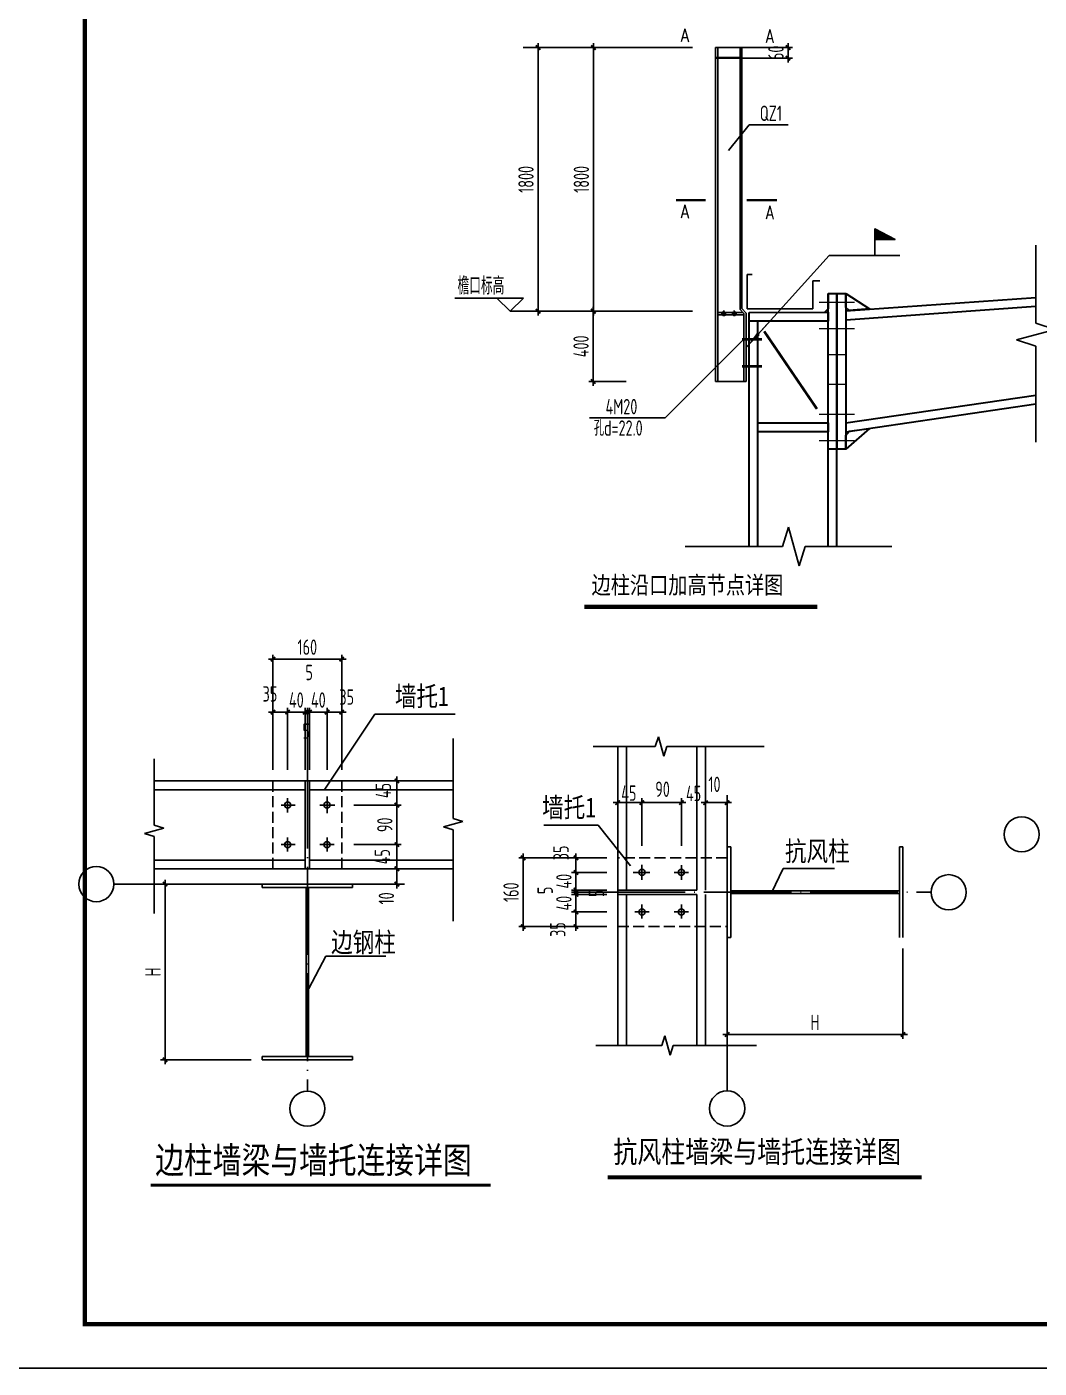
# Model space of a CAD drawing. Extents: x 14475413 to 15955882, y -732572 to -282951.
# Drawn here: x 15811305 to 15834340, y -526225 to -495695 of the extents above; entities that cross this region are included whole.
import ezdxf
from ezdxf.enums import TextEntityAlignment as Align

# ---------------------------------------------------------------- set-up
doc = ezdxf.new("R2010")
doc.units = 0
doc.header["$LTSCALE"] = 1000
doc.header["$MEASUREMENT"] = 0
doc.linetypes.add('DASH', pattern=[0.35, 0.25, -0.1])
doc.linetypes.add('DOTE', pattern=[2.42, 2, -0.2, 0.02, -0.2])
for name, color, linetype, lineweight in [('10', 7, 'Continuous', 35), ('112', 9, 'Continuous', 18), ('12', 2, 'Continuous', 35), ('15', 3, 'Continuous', 35)]:
    doc.layers.add(name, color=color, linetype=linetype, lineweight=lineweight)
for name, color, linetype in [('3T_WOOD', 21, 'Continuous'), ('DOTE', 1, 'DOTE'), ('OTHER', 7, 'Continuous'), ('PUB_DIM', 3, 'Continuous'), ('PUB_TEXT', 7, 'Continuous'), ('TK', 4, 'Continuous'), ('图层1', 8, 'Continuous'), ('水平支撑', 4, 'Continuous')]:
    doc.layers.add(name, color=color, linetype=linetype)
doc.styles.add('-宋体', font='', dxfattribs={"width": 0.8})
doc.styles.add('DIM_FONT', font='SIMPLEX', dxfattribs={"width": 0.7, "bigfont": 'GBCBIG'})
doc.styles.add('TSSD_Dimension', font='Tssdeng.shx', dxfattribs={"width": 0.7, "bigfont": 'hztxt.shx'})
doc.styles.add('TSSD_REIN', font='tssdeng.shx', dxfattribs={"width": 0.7, "bigfont": 'tssdchn.shx'})
doc.styles.get('-宋体').set_extended_font_data('SimSun')
doc.dimstyles.new('TSSD_20_100', dxfattribs={"dimtxt": 350, "dimasz": 100, "dimexe": 100, "dimexo": 250, "dimgap": 100, "dimtad": 1, "dimdec": 0, "dimlfac": 0.2, "dimzin": 0, "dimdsep": 46, "dimtxsty": 'TSSD_Dimension', "dimblk": 'ARCHTICK', "dimblk1": 'ARCHTICK', "dimblk2": 'ARCHTICK', "dimcen": 0, "dimdle": 100, "dimclrt": 7, "dimadec": 0, "dimazin": 0, "dimtfac": 1, "dimtdec": 0, "dimtix": 1, "dimtmove": 2, "dimatfit": 3, "dimfxl": 0, "dimtolj": 1, "dimtzin": 0, "dimarcsym": 0})

# ---------------------------------------------------------------- blocks, each defined once
blk = doc.blocks.new('_ArchTick')
at = {"color": 0, "linetype": 'ByBlock', "const_width": 0.4}
blk.add_lwpolyline([(-0.5, -0.5), (0.5, 0.5)], dxfattribs=at)
blk = doc.blocks.new('*D407')
at = {"layer": 'Defpoints', "color": 0}
for p in [(15825300, -513354), (15825300, -514585), (15826200, -514585)]:
    blk.add_point(p, dxfattribs=at)
at = {"layer": 'PUB_DIM', "color": 0, "lineweight": -2}
for p, q in [((15826300, -513354), (15825200, -513354)), ((15825300, -514335), (15825300, -513254)), ((15826200, -514335), (15826200, -513254))]:
    blk.add_line(p, q, dxfattribs=at)
at = {"layer": 'PUB_DIM', "color": 0, "lineweight": -2, "xscale": 100, "yscale": 100, "zscale": 100, "rotation": 180}
blk.add_blockref('_ArchTick', (15825300, -513354), dxfattribs=at)
at = {"layer": 'PUB_DIM', "color": 0, "lineweight": -2, "xscale": 100, "yscale": 100, "zscale": 100}
blk.add_blockref('_ArchTick', (15826200, -513354), dxfattribs=at)
at = {"layer": 'PUB_DIM', "color": 7, "insert": (15825770, -513048), "char_height": 350, "attachment_point": 5, "style": 'TSSD_Dimension'}
blk.add_mtext('\\A1;90', dxfattribs=at)
blk = doc.blocks.new('*D408')
at = {"layer": 'Defpoints', "color": 0}
for p in [(15814450, -515208), (15816658, -515208), (15816658, -519208)]:
    blk.add_point(p, dxfattribs=at)
at = {"layer": 'PUB_DIM', "color": 0, "lineweight": -2}
for p, q in [((15816408, -515208), (15814350, -515208)), ((15814450, -519308), (15814450, -515108)), ((15816408, -519208), (15814350, -519208))]:
    blk.add_line(p, q, dxfattribs=at)
at = {"layer": 'PUB_DIM', "color": 0, "lineweight": -2, "xscale": 100, "yscale": 100, "zscale": 100}
for p, rotation in [((15814450, -515208), 90), ((15814450, -519208), 270)]:
    blk.add_blockref('_ArchTick', p, dxfattribs=dict(at, rotation=rotation))
at = {"layer": 'PUB_DIM', "color": 7, "insert": (15814175, -517208), "char_height": 350, "attachment_point": 5, "rotation": 90, "style": 'TSSD_Dimension'}
blk.add_mtext('\\A1;H', dxfattribs=at)
blk = doc.blocks.new('*D409')
at = {"layer": 'Defpoints', "color": 0}
for p in [(15817638, -511293), (15817638, -512859), (15817688, -512859)]:
    blk.add_point(p, dxfattribs=at)
at = {"layer": 'PUB_DIM', "color": 0, "lineweight": -2}
for p, q in [((15817638, -511293), (15817538, -511293)), ((15817638, -512609), (15817638, -511193)), ((15817688, -511293), (15817638, -511293)), ((15817688, -512609), (15817688, -511193)), ((15817688, -511293), (15817788, -511293))]:
    blk.add_line(p, q, dxfattribs=at)
at = {"layer": 'PUB_DIM', "color": 0, "lineweight": -2, "xscale": 100, "yscale": 100, "zscale": 100}
blk.add_blockref('_ArchTick', (15817638, -511293), dxfattribs=at)
at = {"layer": 'PUB_DIM', "color": 0, "lineweight": -2, "xscale": 100, "yscale": 100, "zscale": 100, "rotation": 180}
blk.add_blockref('_ArchTick', (15817688, -511293), dxfattribs=at)
at = {"layer": 'PUB_DIM', "color": 7, "insert": (15817663, -511725), "char_height": 350, "attachment_point": 5, "style": 'TSSD_Dimension'}
blk.add_mtext('\\A1;5', dxfattribs=at)
blk = doc.blocks.new('*D410')
at = {"layer": 'Defpoints', "color": 0}
for p in [(15818495, -512859), (15819726, -512859), (15818495, -513409)]:
    blk.add_point(p, dxfattribs=at)
at = {"layer": 'PUB_DIM', "color": 0, "lineweight": -2}
for p, q in [((15818745, -512859), (15819826, -512859)), ((15819726, -513509), (15819726, -512759)), ((15818745, -513409), (15819826, -513409))]:
    blk.add_line(p, q, dxfattribs=at)
at = {"layer": 'PUB_DIM', "color": 0, "lineweight": -2, "xscale": 100, "yscale": 100, "zscale": 100}
for p, rotation in [((15819726, -512859), 90), ((15819726, -513409), 270)]:
    blk.add_blockref('_ArchTick', p, dxfattribs=dict(at, rotation=rotation))
at = {"layer": 'PUB_DIM', "color": 7, "insert": (15819418, -513077), "char_height": 350, "attachment_point": 5, "rotation": 90, "style": 'TSSD_Dimension'}
blk.add_mtext('\\A1;45', dxfattribs=at)
blk = doc.blocks.new('*D411')
at = {"layer": 'Defpoints', "color": 0}
for p in [(15818138, -511293), (15818138, -512859), (15818469, -512859)]:
    blk.add_point(p, dxfattribs=at)
at = {"layer": 'PUB_DIM', "color": 0, "lineweight": -2}
for p, q in [((15818569, -511293), (15818038, -511293)), ((15818138, -512609), (15818138, -511193)), ((15818469, -512609), (15818469, -511193))]:
    blk.add_line(p, q, dxfattribs=at)
at = {"layer": 'PUB_DIM', "color": 0, "lineweight": -2, "xscale": 100, "yscale": 100, "zscale": 100, "rotation": 180}
blk.add_blockref('_ArchTick', (15818138, -511293), dxfattribs=at)
at = {"layer": 'PUB_DIM', "color": 0, "lineweight": -2, "xscale": 100, "yscale": 100, "zscale": 100}
blk.add_blockref('_ArchTick', (15818469, -511293), dxfattribs=at)
at = {"layer": 'PUB_DIM', "color": 7, "insert": (15818583, -510951), "char_height": 350, "attachment_point": 5, "style": 'TSSD_Dimension'}
blk.add_mtext('\\A1;35', dxfattribs=at)
blk = doc.blocks.new('*D412')
at = {"layer": 'Defpoints', "color": 0}
for p in [(15817738, -511293), (15817738, -512859), (15818138, -512859)]:
    blk.add_point(p, dxfattribs=at)
at = {"layer": 'PUB_DIM', "color": 0, "lineweight": -2}
for p, q in [((15817738, -511293), (15817638, -511293)), ((15817738, -512609), (15817738, -511193)), ((15818138, -511293), (15817738, -511293)), ((15818138, -512609), (15818138, -511193)), ((15818138, -511293), (15818238, -511293))]:
    blk.add_line(p, q, dxfattribs=at)
at = {"layer": 'PUB_DIM', "color": 0, "lineweight": -2, "xscale": 100, "yscale": 100, "zscale": 100}
blk.add_blockref('_ArchTick', (15817738, -511293), dxfattribs=at)
at = {"layer": 'PUB_DIM', "color": 0, "lineweight": -2, "xscale": 100, "yscale": 100, "zscale": 100, "rotation": 180}
blk.add_blockref('_ArchTick', (15818138, -511293), dxfattribs=at)
at = {"layer": 'PUB_DIM', "color": 7, "insert": (15817938, -511018), "char_height": 350, "attachment_point": 5, "style": 'TSSD_Dimension'}
blk.add_mtext('\\A1;40', dxfattribs=at)
blk = doc.blocks.new('*D413')
at = {"layer": 'Defpoints', "color": 0}
for p in [(15817238, -511293), (15817238, -512859), (15817638, -512859)]:
    blk.add_point(p, dxfattribs=at)
at = {"layer": 'PUB_DIM', "color": 0, "lineweight": -2}
for p, q in [((15817238, -511293), (15817138, -511293)), ((15817238, -512609), (15817238, -511193)), ((15817638, -511293), (15817238, -511293)), ((15817638, -512609), (15817638, -511193)), ((15817638, -511293), (15817738, -511293))]:
    blk.add_line(p, q, dxfattribs=at)
at = {"layer": 'PUB_DIM', "color": 0, "lineweight": -2, "xscale": 100, "yscale": 100, "zscale": 100}
blk.add_blockref('_ArchTick', (15817238, -511293), dxfattribs=at)
at = {"layer": 'PUB_DIM', "color": 0, "lineweight": -2, "xscale": 100, "yscale": 100, "zscale": 100, "rotation": 180}
blk.add_blockref('_ArchTick', (15817638, -511293), dxfattribs=at)
at = {"layer": 'PUB_DIM', "color": 7, "insert": (15817438, -511018), "char_height": 350, "attachment_point": 5, "style": 'TSSD_Dimension'}
blk.add_mtext('\\A1;40', dxfattribs=at)
blk = doc.blocks.new('*D414')
at = {"layer": 'Defpoints', "color": 0}
for p in [(15817688, -511293), (15817688, -512859), (15817738, -512859)]:
    blk.add_point(p, dxfattribs=at)
at = {"layer": 'PUB_DIM', "color": 0, "lineweight": -2}
for p, q in [((15817688, -511293), (15817588, -511293)), ((15817688, -512609), (15817688, -511193)), ((15817738, -511293), (15817688, -511293)), ((15817738, -512609), (15817738, -511193)), ((15817738, -511293), (15817838, -511293))]:
    blk.add_line(p, q, dxfattribs=at)
at = {"layer": 'PUB_DIM', "color": 0, "lineweight": -2, "xscale": 100, "yscale": 100, "zscale": 100}
blk.add_blockref('_ArchTick', (15817688, -511293), dxfattribs=at)
at = {"layer": 'PUB_DIM', "color": 0, "lineweight": -2, "xscale": 100, "yscale": 100, "zscale": 100, "rotation": 180}
blk.add_blockref('_ArchTick', (15817738, -511293), dxfattribs=at)
at = {"layer": 'PUB_DIM', "color": 7, "insert": (15817730, -510391), "char_height": 350, "attachment_point": 5, "style": 'TSSD_Dimension'}
blk.add_mtext('\\A1;5', dxfattribs=at)
blk = doc.blocks.new('*D415')
at = {"layer": 'Defpoints', "color": 0}
for p in [(15816906, -511293), (15816906, -512859), (15817238, -512859)]:
    blk.add_point(p, dxfattribs=at)
at = {"layer": 'PUB_DIM', "color": 0, "lineweight": -2}
for p, q in [((15817338, -511293), (15816806, -511293)), ((15816906, -512609), (15816906, -511193)), ((15817238, -512609), (15817238, -511193))]:
    blk.add_line(p, q, dxfattribs=at)
at = {"layer": 'PUB_DIM', "color": 0, "lineweight": -2, "xscale": 100, "yscale": 100, "zscale": 100, "rotation": 180}
blk.add_blockref('_ArchTick', (15816906, -511293), dxfattribs=at)
at = {"layer": 'PUB_DIM', "color": 0, "lineweight": -2, "xscale": 100, "yscale": 100, "zscale": 100}
blk.add_blockref('_ArchTick', (15817238, -511293), dxfattribs=at)
at = {"layer": 'PUB_DIM', "color": 7, "insert": (15816837, -510879), "char_height": 350, "attachment_point": 5, "style": 'TSSD_Dimension'}
blk.add_mtext('\\A1;35', dxfattribs=at)
blk = doc.blocks.new('*D416')
at = {"layer": 'Defpoints', "color": 0}
for p in [(15824750, -515842), (15823801, -516175), (15824750, -516175)]:
    blk.add_point(p, dxfattribs=at)
at = {"layer": 'PUB_DIM', "color": 0, "lineweight": -2}
for p, q in [((15824500, -515842), (15823701, -515842)), ((15823801, -515742), (15823801, -516275)), ((15824500, -516175), (15823701, -516175))]:
    blk.add_line(p, q, dxfattribs=at)
at = {"layer": 'PUB_DIM', "color": 0, "lineweight": -2, "xscale": 100, "yscale": 100, "zscale": 100}
for p, rotation in [((15823801, -515842), 90), ((15823801, -516175), 270)]:
    blk.add_blockref('_ArchTick', p, dxfattribs=dict(at, rotation=rotation))
at = {"layer": 'PUB_DIM', "color": 7, "insert": (15823387, -516243), "char_height": 350, "attachment_point": 5, "rotation": 90, "style": 'TSSD_Dimension'}
blk.add_mtext('\\A1;35', dxfattribs=at)
blk = doc.blocks.new('*D417')
at = {"layer": 'Defpoints', "color": 0}
for p in [(15823987, -514611), (15822598, -516175), (15823987, -516175)]:
    blk.add_point(p, dxfattribs=at)
at = {"layer": 'PUB_DIM', "color": 0, "lineweight": -2}
for p, q in [((15823737, -514611), (15822498, -514611)), ((15822598, -514511), (15822598, -516275)), ((15823737, -516175), (15822498, -516175))]:
    blk.add_line(p, q, dxfattribs=at)
at = {"layer": 'PUB_DIM', "color": 0, "lineweight": -2, "xscale": 100, "yscale": 100, "zscale": 100}
for p, rotation in [((15822598, -514611), 90), ((15822598, -516175), 270)]:
    blk.add_blockref('_ArchTick', p, dxfattribs=dict(at, rotation=rotation))
at = {"layer": 'PUB_DIM', "color": 7, "insert": (15822323, -515393), "char_height": 350, "attachment_point": 5, "rotation": 90, "style": 'TSSD_Dimension'}
blk.add_mtext('\\A1;160', dxfattribs=at)
blk = doc.blocks.new('*D418')
at = {"layer": 'Defpoints', "color": 0}
for p in [(15824750, -513354), (15824750, -514585), (15825300, -514585)]:
    blk.add_point(p, dxfattribs=at)
at = {"layer": 'PUB_DIM', "color": 0, "lineweight": -2}
for p, q in [((15824750, -513354), (15824650, -513354)), ((15824750, -514335), (15824750, -513254)), ((15825300, -513354), (15824750, -513354)), ((15825300, -514335), (15825300, -513254)), ((15825300, -513354), (15825400, -513354))]:
    blk.add_line(p, q, dxfattribs=at)
at = {"layer": 'PUB_DIM', "color": 0, "lineweight": -2, "xscale": 100, "yscale": 100, "zscale": 100}
blk.add_blockref('_ArchTick', (15824750, -513354), dxfattribs=at)
at = {"layer": 'PUB_DIM', "color": 0, "lineweight": -2, "xscale": 100, "yscale": 100, "zscale": 100, "rotation": 180}
blk.add_blockref('_ArchTick', (15825300, -513354), dxfattribs=at)
at = {"layer": 'PUB_DIM', "color": 7, "insert": (15825004, -513137), "char_height": 350, "attachment_point": 5, "style": 'TSSD_Dimension'}
blk.add_mtext('\\A1;45', dxfattribs=at)
blk = doc.blocks.new('*D419')
at = {"layer": 'Defpoints', "color": 0}
for p in [(15824750, -514611), (15823801, -514942), (15824750, -514942)]:
    blk.add_point(p, dxfattribs=at)
at = {"layer": 'PUB_DIM', "color": 0, "lineweight": -2}
for p, q in [((15824500, -514611), (15823701, -514611)), ((15823801, -514511), (15823801, -515042)), ((15824500, -514942), (15823701, -514942))]:
    blk.add_line(p, q, dxfattribs=at)
at = {"layer": 'PUB_DIM', "color": 0, "lineweight": -2, "xscale": 100, "yscale": 100, "zscale": 100}
for p, rotation in [((15823801, -514611), 90), ((15823801, -514942), 270)]:
    blk.add_blockref('_ArchTick', p, dxfattribs=dict(at, rotation=rotation))
at = {"layer": 'PUB_DIM', "color": 7, "insert": (15823460, -514497), "char_height": 350, "attachment_point": 5, "rotation": 90, "style": 'TSSD_Dimension'}
blk.add_mtext('\\A1;35', dxfattribs=at)
blk = doc.blocks.new('*D420')
at = {"layer": 'Defpoints', "color": 0}
for p in [(15824750, -514942), (15823801, -515342), (15824750, -515342)]:
    blk.add_point(p, dxfattribs=at)
at = {"layer": 'PUB_DIM', "color": 0, "lineweight": -2}
for p, q in [((15824500, -514942), (15823701, -514942)), ((15823801, -514942), (15823801, -514842)), ((15823801, -514942), (15823801, -515342)), ((15824500, -515342), (15823701, -515342)), ((15823801, -515342), (15823801, -515442))]:
    blk.add_line(p, q, dxfattribs=at)
at = {"layer": 'PUB_DIM', "color": 0, "lineweight": -2, "xscale": 100, "yscale": 100, "zscale": 100}
for p, rotation in [((15823801, -514942), 270), ((15823801, -515342), 90)]:
    blk.add_blockref('_ArchTick', p, dxfattribs=dict(at, rotation=rotation))
at = {"layer": 'PUB_DIM', "color": 7, "insert": (15823526, -515142), "char_height": 350, "attachment_point": 5, "rotation": 90, "style": 'TSSD_Dimension'}
blk.add_mtext('\\A1;40', dxfattribs=at)
blk = doc.blocks.new('*D421')
at = {"layer": 'Defpoints', "color": 0}
for p in [(15824750, -515342), (15823801, -515392), (15824750, -515392)]:
    blk.add_point(p, dxfattribs=at)
at = {"layer": 'PUB_DIM', "color": 0, "lineweight": -2}
for p, q in [((15824500, -515342), (15823701, -515342)), ((15823801, -515342), (15823801, -515242)), ((15823801, -515342), (15823801, -515392)), ((15824500, -515392), (15823701, -515392)), ((15823801, -515392), (15823801, -515492))]:
    blk.add_line(p, q, dxfattribs=at)
at = {"layer": 'PUB_DIM', "color": 0, "lineweight": -2, "xscale": 100, "yscale": 100, "zscale": 100}
for p, rotation in [((15823801, -515342), 270), ((15823801, -515392), 90)]:
    blk.add_blockref('_ArchTick', p, dxfattribs=dict(at, rotation=rotation))
at = {"layer": 'PUB_DIM', "color": 7, "insert": (15823099, -515351), "char_height": 350, "attachment_point": 5, "rotation": 90, "style": 'TSSD_Dimension'}
blk.add_mtext('\\A1;5', dxfattribs=at)
blk = doc.blocks.new('*D422')
at = {"layer": 'Defpoints', "color": 0}
for p in [(15823801, -515442), (15824750, -515392), (15824750, -515442)]:
    blk.add_point(p, dxfattribs=at)
at = {"layer": 'PUB_DIM', "color": 0, "lineweight": -2}
for p, q in [((15823801, -515392), (15823801, -515292)), ((15824500, -515392), (15823701, -515392)), ((15824500, -515442), (15823701, -515442)), ((15823801, -515392), (15823801, -515442)), ((15823801, -515442), (15823801, -515542))]:
    blk.add_line(p, q, dxfattribs=at)
at = {"layer": 'PUB_DIM', "color": 0, "lineweight": -2, "xscale": 100, "yscale": 100, "zscale": 100}
for p, rotation in [((15823801, -515392), 270), ((15823801, -515442), 90)]:
    blk.add_blockref('_ArchTick', p, dxfattribs=dict(at, rotation=rotation))
at = {"layer": 'PUB_DIM', "color": 7, "insert": (15824267, -515417), "char_height": 350, "attachment_point": 5, "rotation": 90, "style": 'TSSD_Dimension'}
blk.add_mtext('\\A1;5', dxfattribs=at)
blk = doc.blocks.new('*D423')
at = {"layer": 'Defpoints', "color": 0}
for p in [(15824750, -515442), (15823801, -515842), (15824750, -515842)]:
    blk.add_point(p, dxfattribs=at)
at = {"layer": 'PUB_DIM', "color": 0, "lineweight": -2}
for p, q in [((15823801, -515442), (15823801, -515342)), ((15824500, -515442), (15823701, -515442)), ((15823801, -515442), (15823801, -515842)), ((15824500, -515842), (15823701, -515842)), ((15823801, -515842), (15823801, -515942))]:
    blk.add_line(p, q, dxfattribs=at)
at = {"layer": 'PUB_DIM', "color": 0, "lineweight": -2, "xscale": 100, "yscale": 100, "zscale": 100}
for p, rotation in [((15823801, -515442), 270), ((15823801, -515842), 90)]:
    blk.add_blockref('_ArchTick', p, dxfattribs=dict(at, rotation=rotation))
at = {"layer": 'PUB_DIM', "color": 7, "insert": (15823526, -515642), "char_height": 350, "attachment_point": 5, "rotation": 90, "style": 'TSSD_Dimension'}
blk.add_mtext('\\A1;40', dxfattribs=at)
blk = doc.blocks.new('*D424')
at = {"layer": 'Defpoints', "color": 0}
for p in [(15818495, -513409), (15819726, -513409), (15818495, -514309)]:
    blk.add_point(p, dxfattribs=at)
at = {"layer": 'PUB_DIM', "color": 0, "lineweight": -2}
for p, q in [((15818745, -513409), (15819826, -513409)), ((15819726, -514409), (15819726, -513309)), ((15818745, -514309), (15819826, -514309))]:
    blk.add_line(p, q, dxfattribs=at)
at = {"layer": 'PUB_DIM', "color": 0, "lineweight": -2, "xscale": 100, "yscale": 100, "zscale": 100}
for p, rotation in [((15819726, -513409), 90), ((15819726, -514309), 270)]:
    blk.add_blockref('_ArchTick', p, dxfattribs=dict(at, rotation=rotation))
at = {"layer": 'PUB_DIM', "color": 7, "insert": (15819451, -513859), "char_height": 350, "attachment_point": 5, "rotation": 90, "style": 'TSSD_Dimension'}
blk.add_mtext('\\A1;90', dxfattribs=at)
blk = doc.blocks.new('*D425')
at = {"layer": 'Defpoints', "color": 0}
for p in [(15818495, -514309), (15819726, -514309), (15818495, -514859)]:
    blk.add_point(p, dxfattribs=at)
at = {"layer": 'PUB_DIM', "color": 0, "lineweight": -2}
for p, q in [((15818745, -514309), (15819826, -514309)), ((15819726, -514959), (15819726, -514209)), ((15818745, -514859), (15819826, -514859))]:
    blk.add_line(p, q, dxfattribs=at)
at = {"layer": 'PUB_DIM', "color": 0, "lineweight": -2, "xscale": 100, "yscale": 100, "zscale": 100}
for p, rotation in [((15819726, -514309), 90), ((15819726, -514859), 270)]:
    blk.add_blockref('_ArchTick', p, dxfattribs=dict(at, rotation=rotation))
at = {"layer": 'PUB_DIM', "color": 7, "insert": (15819393, -514584), "char_height": 350, "attachment_point": 5, "rotation": 90, "style": 'TSSD_Dimension'}
blk.add_mtext('\\A1;45', dxfattribs=at)
blk = doc.blocks.new('*D426')
at = {"layer": 'Defpoints', "color": 0}
for p in [(15818495, -514859), (15819726, -514859), (15818495, -515208)]:
    blk.add_point(p, dxfattribs=at)
at = {"layer": 'PUB_DIM', "color": 0, "lineweight": -2}
for p, q in [((15818745, -514859), (15819826, -514859)), ((15819726, -515308), (15819726, -514759)), ((15818745, -515208), (15819826, -515208))]:
    blk.add_line(p, q, dxfattribs=at)
at = {"layer": 'PUB_DIM', "color": 0, "lineweight": -2, "xscale": 100, "yscale": 100, "zscale": 100}
for p, rotation in [((15819726, -514859), 90), ((15819726, -515208), 270)]:
    blk.add_blockref('_ArchTick', p, dxfattribs=dict(at, rotation=rotation))
at = {"layer": 'PUB_DIM', "color": 7, "insert": (15819486, -515533), "char_height": 350, "attachment_point": 5, "rotation": 90, "style": 'TSSD_Dimension'}
blk.add_mtext('\\A1;10', dxfattribs=at)
blk = doc.blocks.new('*D427')
at = {"layer": 'Defpoints', "color": 0}
for p in [(15816906, -510089), (15816906, -512097), (15818469, -512097)]:
    blk.add_point(p, dxfattribs=at)
at = {"layer": 'PUB_DIM', "color": 0, "lineweight": -2}
for p, q in [((15818569, -510089), (15816806, -510089)), ((15816906, -511847), (15816906, -509989)), ((15818469, -511847), (15818469, -509989))]:
    blk.add_line(p, q, dxfattribs=at)
at = {"layer": 'PUB_DIM', "color": 0, "lineweight": -2, "xscale": 100, "yscale": 100, "zscale": 100, "rotation": 180}
blk.add_blockref('_ArchTick', (15816906, -510089), dxfattribs=at)
at = {"layer": 'PUB_DIM', "color": 0, "lineweight": -2, "xscale": 100, "yscale": 100, "zscale": 100}
blk.add_blockref('_ArchTick', (15818469, -510089), dxfattribs=at)
at = {"layer": 'PUB_DIM', "color": 7, "insert": (15817687, -509814), "char_height": 350, "attachment_point": 5, "style": 'TSSD_Dimension'}
blk.add_mtext('\\A1;160', dxfattribs=at)
blk = doc.blocks.new('*D428')
at = {"layer": 'Defpoints', "color": 0}
for p in [(15827241, -516422), (15831241, -516422), (15827241, -518631)]:
    blk.add_point(p, dxfattribs=at)
at = {"layer": 'PUB_DIM', "color": 0, "lineweight": -2}
for p, q in [((15827241, -516672), (15827241, -518731)), ((15831241, -516672), (15831241, -518731)), ((15831341, -518631), (15827141, -518631))]:
    blk.add_line(p, q, dxfattribs=at)
at = {"layer": 'PUB_DIM', "color": 0, "lineweight": -2, "xscale": 100, "yscale": 100, "zscale": 100, "rotation": 180}
blk.add_blockref('_ArchTick', (15827241, -518631), dxfattribs=at)
at = {"layer": 'PUB_DIM', "color": 0, "lineweight": -2, "xscale": 100, "yscale": 100, "zscale": 100}
blk.add_blockref('_ArchTick', (15831241, -518631), dxfattribs=at)
at = {"layer": 'PUB_DIM', "color": 7, "insert": (15829241, -518356), "char_height": 350, "attachment_point": 5, "style": 'TSSD_Dimension'}
blk.add_mtext('\\A1;H', dxfattribs=at)
blk = doc.blocks.new('*D445')
at = {"layer": 'Defpoints', "color": 0}
for p in [(15826750, -513354), (15826750, -514585), (15827241, -514585)]:
    blk.add_point(p, dxfattribs=at)
at = {"layer": 'PUB_DIM', "color": 0, "lineweight": -2}
for p, q in [((15827341, -513354), (15826650, -513354)), ((15826750, -514335), (15826750, -513254)), ((15827241, -514335), (15827241, -513254))]:
    blk.add_line(p, q, dxfattribs=at)
at = {"layer": 'PUB_DIM', "color": 0, "lineweight": -2, "xscale": 100, "yscale": 100, "zscale": 100, "rotation": 180}
blk.add_blockref('_ArchTick', (15826750, -513354), dxfattribs=at)
at = {"layer": 'PUB_DIM', "color": 0, "lineweight": -2, "xscale": 100, "yscale": 100, "zscale": 100}
blk.add_blockref('_ArchTick', (15827241, -513354), dxfattribs=at)
at = {"layer": 'PUB_DIM', "color": 7, "insert": (15826952, -512937), "char_height": 350, "attachment_point": 5, "style": 'TSSD_Dimension'}
blk.add_mtext('\\A1;10', dxfattribs=at)
blk = doc.blocks.new('*D446')
at = {"layer": 'Defpoints', "color": 0}
for p in [(15826200, -513354), (15826200, -514585), (15826750, -514585)]:
    blk.add_point(p, dxfattribs=at)
at = {"layer": 'PUB_DIM', "color": 0, "lineweight": -2}
for p, q in [((15826100, -513354), (15826217, -513354)), ((15826200, -514335), (15826200, -513254)), ((15826850, -513354), (15826737, -513354)), ((15826750, -514335), (15826750, -513254))]:
    blk.add_line(p, q, dxfattribs=at)
at = {"layer": 'PUB_DIM', "color": 0, "lineweight": -2, "xscale": 100, "yscale": 100, "zscale": 100, "rotation": 180}
blk.add_blockref('_ArchTick', (15826200, -513354), dxfattribs=at)
at = {"layer": 'PUB_DIM', "color": 0, "lineweight": -2, "xscale": 100, "yscale": 100, "zscale": 100}
blk.add_blockref('_ArchTick', (15826750, -513354), dxfattribs=at)
at = {"layer": 'PUB_DIM', "color": 7, "insert": (15826477, -513144), "char_height": 350, "attachment_point": 5, "style": 'TSSD_Dimension'}
blk.add_mtext('\\A1;45', dxfattribs=at)
blk = doc.blocks.new('*D448')
at = {"layer": 'Defpoints', "color": 0}
for p in [(15822938, -496168), (15824938, -496168), (15824938, -502168)]:
    blk.add_point(p, dxfattribs=at)
at = {"layer": 'PUB_DIM', "color": 0, "lineweight": -2}
for p, q in [((15822938, -502268), (15822938, -496068)), ((15824688, -496168), (15822838, -496168)), ((15824688, -502168), (15822838, -502168))]:
    blk.add_line(p, q, dxfattribs=at)
at = {"layer": 'PUB_DIM', "color": 0, "lineweight": -2, "xscale": 100, "yscale": 100, "zscale": 100}
for p, rotation in [((15822938, -496168), 90), ((15822938, -502168), 270)]:
    blk.add_blockref('_ArchTick', p, dxfattribs=dict(at, rotation=rotation))
at = {"layer": 'PUB_DIM', "color": 7, "insert": (15822663, -499168), "char_height": 350, "attachment_point": 5, "rotation": 90, "style": 'TSSD_Dimension'}
blk.add_mtext('\\A1;1800', dxfattribs=at)
blk = doc.blocks.new('*D449')
at = {"layer": 'Defpoints', "color": 0}
for p in [(15824198, -496168), (15826705, -496168), (15826705, -502168)]:
    blk.add_point(p, dxfattribs=at)
at = {"layer": 'PUB_DIM', "color": 0, "lineweight": -2}
for p, q in [((15824198, -502268), (15824198, -496068)), ((15826455, -496168), (15824098, -496168)), ((15826455, -502168), (15824098, -502168))]:
    blk.add_line(p, q, dxfattribs=at)
at = {"layer": 'PUB_DIM', "color": 0, "lineweight": -2, "xscale": 100, "yscale": 100, "zscale": 100}
for p, rotation in [((15824198, -496168), 90), ((15824198, -502168), 270)]:
    blk.add_blockref('_ArchTick', p, dxfattribs=dict(at, rotation=rotation))
at = {"layer": 'PUB_DIM', "color": 7, "insert": (15823923, -499168), "char_height": 350, "attachment_point": 5, "rotation": 90, "style": 'TSSD_Dimension'}
blk.add_mtext('\\A1;1800', dxfattribs=at)
blk = doc.blocks.new('*D451')
at = {"layer": 'Defpoints', "color": 0}
for p in [(15824191, -502168), (15825191, -502168), (15825191, -503768)]:
    blk.add_point(p, dxfattribs=at)
at = {"layer": 'PUB_DIM', "color": 0, "lineweight": -2}
for p, q in [((15824941, -502168), (15824091, -502168)), ((15824191, -503868), (15824191, -502068)), ((15824941, -503768), (15824091, -503768))]:
    blk.add_line(p, q, dxfattribs=at)
at = {"layer": 'PUB_DIM', "color": 0, "lineweight": -2, "xscale": 100, "yscale": 100, "zscale": 100}
for p, rotation in [((15824191, -502168), 90), ((15824191, -503768), 270)]:
    blk.add_blockref('_ArchTick', p, dxfattribs=dict(at, rotation=rotation))
at = {"layer": 'PUB_DIM', "color": 7, "insert": (15823916, -502968), "char_height": 350, "attachment_point": 5, "rotation": 90, "style": 'TSSD_Dimension'}
blk.add_mtext('\\A1;400', dxfattribs=at)
blk = doc.blocks.new('_ARROW')
blk.add_solid([(0, 0), (-1, 0.1), (-1, -0.1)])
blk = doc.blocks.new('*D458')
at = {"layer": 'Defpoints', "color": 0}
for p in [(15827112, -496168), (15827112, -496408), (15828626, -496168)]:
    blk.add_point(p, dxfattribs=at)
at = {"layer": 'PUB_DIM', "color": 0, "lineweight": -2}
for p, q in [((15828626, -496168), (15828626, -496068)), ((15827362, -496168), (15828726, -496168)), ((15827362, -496408), (15828726, -496408)), ((15828626, -496408), (15828626, -496168)), ((15828626, -496408), (15828626, -496508))]:
    blk.add_line(p, q, dxfattribs=at)
at = {"layer": 'PUB_DIM', "color": 0, "lineweight": -2, "xscale": 100, "yscale": 100, "zscale": 100}
for p, rotation in [((15828626, -496168), 270), ((15828626, -496408), 90)]:
    blk.add_blockref('_ArchTick', p, dxfattribs=dict(at, rotation=rotation))
at = {"layer": 'PUB_DIM', "color": 7, "insert": (15828351, -496288), "char_height": 350, "attachment_point": 5, "rotation": 90, "style": 'TSSD_Dimension'}
blk.add_mtext('\\A1;60', dxfattribs=at)
blk = doc.blocks.new('GeYuanFrame_50455578', base_point=(20.09, 4.53))
at = {"layer": 'TK'}
blk.add_lwpolyline([(20.09, 4.53), (20.09, 598.53), (861.09, 598.53), (861.09, 4.53)], close=True, dxfattribs=at)
at = {"layer": 'TK', "const_width": 1}
blk.add_lwpolyline([(45.09, 588.53), (851.09, 588.53), (851.09, 14.53), (45.09, 14.53)], close=True, dxfattribs=at)

msp = doc.modelspace()

# ---------------------------------------------------------------- hatches: boundary and pattern name
at = {"layer": 'PUB_TEXT'}
h = msp.add_hatch(dxfattribs=at)
h.set_pattern_fill('ANSI31', color=256, scale=1.6, style=0)
h.set_pattern_definition([(45, (15758655.32333, -693687.40066), (-0.14142135624, 0.14142135624), [])])
h.paths.add_polyline_path([(15830604.1, -500535.4), (15831062.2, -500535.4), (15830604.1, -500295.4)])

# ---------------------------------------------------------------- linework, layer by layer
at = {"layer": '10'}
for p, q in [((15827576.6, -496398.5, 400), (15826976.6, -496398.5, 400)), ((15827576.6, -496408, 400), (15826976.6, -496408, 400))]:
    msp.add_line(p, q, dxfattribs=at)
at = {"layer": '10', "color": 7, "const_width": 72, "elevation": -280}
msp.add_lwpolyline([(15814121.2, -522059.5), (15821857.5, -522059.5)], dxfattribs=at)
at = {"layer": '10', "color": 7, "const_width": 90}
msp.add_lwpolyline([(15824519.7, -521884.7), (15831666.5, -521884.7)], dxfattribs=at)
at = {"layer": '112', "color": 2}
for p, q in [((15829337.7, -501961, 400), (15830137.7, -501961, 400)), ((15829337.7, -502561.6, 400), (15830137.7, -502561.6, 400)), ((15829337.7, -504510.7, 400), (15830137.7, -504510.7, 400)), ((15829337.7, -505112.6, 400), (15830137.7, -505112.6, 400))]:
    msp.add_line(p, q, dxfattribs=at)
at = {"layer": '112', "color": 1}
for p, q in [((15829537.7, -501961, 400), (15829937.7, -501961, 400)), ((15829537.7, -502561.6, 400), (15829937.7, -502561.6, 400)), ((15829537.7, -503154.4, 400), (15829937.7, -503154.4, 400)), ((15829537.7, -503826.7, 400), (15829937.7, -503826.7, 400)), ((15829537.7, -504510.7, 400), (15829937.7, -504510.7, 400)), ((15829537.7, -505112.6, 400), (15829937.7, -505112.6, 400))]:
    msp.add_line(p, q, dxfattribs=at)
at = {"layer": '12'}
for p, q in [((15829537.7, -505306.7, 400), (15829537.7, -501766.9, 400)), ((15829537.7, -501766.9, 400), (15829737.7, -501766.9, 400)), ((15829537.7, -501798.9, 400), (15829537.7, -502113, 400)), ((15829737.7, -505306.7, 400), (15829737.7, -501766.9, 400)), ((15829737.7, -501766.9, 400), (15829737.7, -505306.7, 400)), ((15829737.7, -501766.9, 400), (15829937.7, -501766.9, 400)), ((15829937.7, -501766.9, 400), (15829937.7, -505306.7, 400)), ((15829937.7, -502081, 400), (15829937.7, -501766.9, 400)), ((15829937.7, -501766.9, 400), (15830479.9, -502117.6, 400)), ((15827737.7, -502194.6, 400), (15829537.7, -502193, 400)), ((15827737.7, -502395.2, 400), (15827737.7, -502194.6, 400)), ((15829537.7, -502113, 400), (15829457.9, -502199.4, 400)), ((15829537.7, -502193, 400), (15829537.7, -502393.6, 400)), ((15830017.4, -502154.6, 400), (15829937.7, -502081, 400)), ((15830479.9, -502117.6, 400), (15830017.4, -502154.6, 400)), ((15829537.7, -502393.6, 400), (15827737.7, -502395.2, 400)), ((15827937.7, -504911.6, 400), (15827937.7, -504711.6, 400)), ((15827937.7, -504711.6, 400), (15829537.7, -504711.6, 400)), ((15829537.7, -504911.6, 400), (15827937.7, -504911.6, 400)), ((15829537.7, -504711.6, 400), (15829537.7, -504911.6, 400)), ((15830476.5, -504837.8, 400), (15829937.7, -505306.7, 400)), ((15829937.7, -504992.6, 400), (15830016.9, -504901.6, 400)), ((15830016.9, -504901.6, 400), (15830476.5, -504837.8, 400)), ((15829937.7, -505306.7, 400), (15829937.7, -504992.6, 400)), ((15829737.7, -505306.7, 400), (15829537.7, -505306.7, 400)), ((15829937.7, -505306.7, 400), (15829737.7, -505306.7, 400))]:
    msp.add_line(p, q, dxfattribs=at)
at = {"layer": '15'}
for p, q in [((15829937.7, -502161, 400), (15834263.5, -501854, 400)), ((15829937.7, -502361.6, 400), (15834263.5, -502054.6, 400)), ((15827737.7, -507514.2, 400), (15827737.7, -502395.2, 400)), ((15827937.7, -507514.2, 400), (15827937.7, -502379.2, 400)), ((15829937.7, -504710.7, 400), (15834263.5, -504075.9, 400)), ((15829937.7, -504912.6, 400), (15834263.5, -504277.8, 400)), ((15829537.7, -507524.7, 400), (15829537.7, -505306.7, 400)), ((15829737.7, -507524.7, 400), (15829737.7, -505306.7, 400))]:
    msp.add_line(p, q, dxfattribs=at)
at = {"layer": 'DOTE'}
for p, q in [((15817687.9, -512396.6, -1400), (15817687.9, -519918, -1400)), ((15817408.3, -513409.4, -1400), (15817092.9, -513409.4, -1400)), ((15817237.9, -513249.6, -1400), (15817237.9, -513578.5, -1400)), ((15818310.1, -513409.4, -1400), (15817972.5, -513409.4, -1400)), ((15818137.9, -513214, -1400), (15818137.9, -513591.8, -1400)), ((15817408.3, -514309.4, -1400), (15817092.9, -514309.4, -1400)), ((15817237.9, -514147.5, -1400), (15817237.9, -514467.5, -1400)), ((15818301.2, -514309.4, -1400), (15817972.5, -514309.4, -1400)), ((15818137.9, -514147.5, -1400), (15818137.9, -514467.5, -1400)), ((15825104.5, -514942.5, -1400), (15825482.3, -514942.5, -1400)), ((15825299.8, -514770.3, -1400), (15825299.8, -515107.9, -1400)), ((15826037.9, -514942.5, -1400), (15826358, -514942.5, -1400)), ((15826199.8, -514779.2, -1400), (15826199.8, -515107.9, -1400)), ((15824287.1, -515392.5, -1400), (15831882.9, -515392.5, -1400)), ((15825140, -515842.5, -1400), (15825469, -515842.5, -1400)), ((15825299.8, -515672.1, -1400), (15825299.8, -515987.5, -1400)), ((15826037.9, -515842.5, -1400), (15826358, -515842.5, -1400)), ((15826199.8, -515672.1, -1400), (15826199.8, -515987.5, -1400))]:
    msp.add_line(p, q, dxfattribs=at)
at = {"layer": 'OTHER'}
for p, q in [((15834263.5, -502443.1), (15834263.5, -500661.6)), ((15834703.5, -502583.1), (15834263.5, -502443.1)), ((15833823.5, -502823.1), (15834703.5, -502583.1)), ((15834263.5, -502963.1), (15833823.5, -502823.1)), ((15834263.5, -505150.6), (15834263.5, -502963.1)), ((15828498.4, -507524.7), (15828638.4, -507084.7)), ((15828638.4, -507084.7), (15828878.4, -507964.7)), ((15826282.3, -507524.7), (15828498.4, -507524.7)), ((15828878.4, -507964.7), (15829018.4, -507524.7)), ((15829018.4, -507524.7), (15830990.8, -507524.7)), ((15821006.4, -511890.1, -1400), (15821006.4, -513715.8, -1400)), ((15825606.2, -512074, -1400), (15825676.2, -511854, -1400)), ((15825676.2, -511854, -1400), (15825796.2, -512294, -1400)), ((15824192.2, -512074, -1400), (15825606.2, -512074, -1400)), ((15825796.2, -512294, -1400), (15825866.2, -512074, -1400)), ((15825866.2, -512074, -1400), (15828082.8, -512074, -1400)), ((15814202.9, -512360.1, -1400), (15814202.9, -513863.8, -1400)), ((15821226.4, -513785.8, -1400), (15820786.4, -513905.8, -1400)), ((15821006.4, -513715.8, -1400), (15821226.4, -513785.8, -1400)), ((15814422.9, -513933.8, -1400), (15813982.9, -514053.8, -1400)), ((15813982.9, -514053.8, -1400), (15814202.9, -514123.8, -1400)), ((15814202.9, -513863.8, -1400), (15814422.9, -513933.8, -1400)), ((15814202.9, -514123.8, -1400), (15814202.9, -515876.5, -1400)), ((15820786.4, -513905.8, -1400), (15821006.4, -513975.8, -1400)), ((15821006.4, -513975.8, -1400), (15821006.4, -516050.5, -1400)), ((15825754.3, -518877.5, -1400), (15825824.3, -518657.5, -1400)), ((15825824.3, -518657.5, -1400), (15825944.3, -519097.5, -1400)), ((15824250.6, -518877.5, -1400), (15825754.3, -518877.5, -1400)), ((15825944.3, -519097.5, -1400), (15826014.3, -518877.5, -1400)), ((15826014.3, -518877.5, -1400), (15827908.8, -518877.5, -1400))]:
    msp.add_line(p, q, dxfattribs=at)
at = {"layer": 'PUB_DIM'}
for p, q in [((15822597.9, -496168, 400), (15823583.1, -496168, 400)), ((15822303.4, -501868), (15821040.5, -501868)), ((15822303.4, -502168), (15822003.4, -501868)), ((15822003.4, -501868), (15822603.4, -501868)), ((15822603.4, -501868), (15822303.4, -502168)), ((15822303.4, -502168), (15823288.6, -502168)), ((15827240.7, -513182.3, -1400), (15827240.7, -519914.1, -1400)), ((15819897.5, -515208.4, -1400), (15813285.2, -515208.4, -1400)), ((15819897.5, -515208.4, -1400), (15813285.2, -515208.4, -1400)), ((15816657.9, -515288.4, -1400), (15816657.9, -515208.4, -1400))]:
    msp.add_line(p, q, dxfattribs=at)
at = {"layer": 'PUB_DIM', "const_width": 50}
for points in [[(15826079.9, -499640.8), (15826755.3, -499640.8)], [(15828372.8, -499640.8), (15827686.9, -499640.8)]]:
    msp.add_lwpolyline(points, dxfattribs=at)
at = {"layer": 'PUB_DIM'}
msp.add_lwpolyline([(15827672.9, -502991.7), (15828141.3, -502474.1)], dxfattribs=at)
at = {"layer": 'PUB_TEXT'}
for p, q in [((15830604.1, -500903.4), (15830604.1, -500295.4)), ((15830604.1, -500295.4), (15831062.2, -500535.4)), ((15831062.2, -500535.4), (15830604.1, -500535.4)), ((15827672.9, -502991.7), (15829562.5, -500903.4)), ((15829562.5, -500903.4), (15831166.3, -500903.4)), ((15827622.4, -502807.6), (15825829.7, -504597.9)), ((15825829.7, -504597.9), (15824106.4, -504597.9))]:
    msp.add_line(p, q, dxfattribs=at)
at = {"layer": '图层1'}
for p, q in [((15818084.9, -513044.7, -1400), (15819222.5, -511339.3, -1400)), ((15819222.5, -511339.3, -1400), (15821050.9, -511339.3, -1400)), ((15824749.8, -512074, -1400), (15824749.8, -515342.5, -1400)), ((15824949.8, -512074, -1400), (15824949.8, -515342.5, -1400)), ((15826549.8, -512074, -1400), (15826549.8, -515342.5, -1400)), ((15826749.8, -512074, -1400), (15826749.8, -515342.5, -1400)), ((15817637.9, -512859.4, -1400), (15814202.9, -512859.4, -1400)), ((15817637.9, -512859.4, -1400), (15817637.9, -514859.4, -1400)), ((15821006.4, -512859.4, -1400), (15817737.9, -512859.4, -1400)), ((15817737.9, -512859.4, -1400), (15817737.9, -514859.4, -1400)), ((15817637.9, -513059.4, -1400), (15814202.9, -513059.4, -1400)), ((15821006.4, -513059.4, -1400), (15817737.9, -513059.4, -1400)), ((15824303.7, -513864.7, -1400), (15823070.7, -513864.7, -1400)), ((15825037.7, -514791.9, -1400), (15824303.7, -513864.7, -1400)), ((15827240.7, -514362.5, -1400), (15827240.7, -516422.5, -1400)), ((15827240.7, -514362.5, -1400), (15827320.7, -514362.5, -1400)), ((15827320.7, -514362.5, -1400), (15827320.7, -516422.5, -1400)), ((15831160.7, -514362.5, -1400), (15831160.7, -516422.5, -1400)), ((15831160.7, -514362.5, -1400), (15831240.7, -514362.5, -1400)), ((15831240.7, -514362.5, -1400), (15831240.7, -516422.5, -1400)), ((15817637.9, -514659.4, -1400), (15814202.9, -514659.4, -1400)), ((15821006.4, -514659.4, -1400), (15817737.9, -514659.4, -1400)), ((15827240.7, -514611.4, -1400), (15827240.7, -516174.8, -1400)), ((15821006.4, -514859.4, -1400), (15814202.9, -514859.4, -1400)), ((15828252.5, -515403.2, -1400), (15828517.6, -514853, -1400)), ((15828517.6, -514853, -1400), (15829679.8, -514853, -1400)), ((15818717.9, -515208.4, -1400), (15816657.9, -515208.4, -1400)), ((15818717.9, -515288.4, -1400), (15816657.9, -515288.4, -1400)), ((15818469, -515208.4, -1400), (15816905.6, -515208.4, -1400)), ((15817657.9, -515288.4, -1400), (15817657.9, -519128.4, -1400)), ((15817717.9, -515288.4, -1400), (15817717.9, -519128.4, -1400)), ((15818717.9, -515208.4, -1400), (15818717.9, -515288.4, -1400)), ((15824749.8, -515342.5, -1400), (15826549.8, -515342.5, -1400)), ((15824749.8, -515442.5, -1400), (15826549.8, -515442.5, -1400)), ((15824749.8, -515442.5, -1400), (15824749.8, -518877.5, -1400)), ((15824949.8, -515442.5, -1400), (15824949.8, -518877.5, -1400)), ((15826549.8, -515442.5, -1400), (15826549.8, -518877.5, -1400)), ((15826749.8, -515442.5, -1400), (15826749.8, -518877.5, -1400)), ((15827320.7, -515362.5, -1400), (15831160.7, -515362.5, -1400)), ((15827320.7, -515422.5, -1400), (15831160.7, -515422.5, -1400)), ((15827240.7, -516422.5, -1400), (15827320.7, -516422.5, -1400)), ((15817719.3, -517583.7, -1400), (15818107.5, -516848.6, -1400)), ((15818107.5, -516848.6, -1400), (15819476.5, -516848.6, -1400)), ((15818717.9, -519128.4, -1400), (15816657.9, -519128.4, -1400)), ((15816657.9, -519128.4, -1400), (15816657.9, -519208.4, -1400)), ((15818717.9, -519208.4, -1400), (15816657.9, -519208.4, -1400)), ((15818717.9, -519128.4, -1400), (15818717.9, -519208.4, -1400))]:
    msp.add_line(p, q, dxfattribs=at)
at = {"layer": '图层1', "linetype": 'DASH'}
for p, q in [((15818469, -512859.4, -1400), (15816905.6, -512859.4, -1400)), ((15816905.6, -512859.4, -1400), (15816905.6, -514859.4, -1400)), ((15818469, -514859.4, -1400), (15818469, -512859.4, -1400)), ((15827240.7, -514611.4, -1400), (15824749.8, -514611.4, -1400)), ((15824749.8, -514611.4, -1400), (15824749.8, -516174.8, -1400)), ((15824749.8, -516174.8, -1400), (15827240.7, -516174.8, -1400))]:
    msp.add_line(p, q, dxfattribs=at)
at = {"layer": '图层1'}
for centre, radius in [((15817237.9, -513409.4, -1400), 70), ((15818137.9, -513409.4, -1400), 70), ((15833940.2, -514074.9, -1400), 400), ((15833940.2, -514075.9, -1400), 400), ((15817237.9, -514309.4, -1400), 70), ((15818137.9, -514309.4, -1400), 70), ((15812885.2, -515208.4, -1400), 400), ((15825299.8, -514942.5, -1400), 70), ((15826199.8, -514942.5, -1400), 70), ((15832282.9, -515392.5, -1400), 400), ((15825299.8, -515842.5, -1400), 70), ((15826199.8, -515842.5, -1400), 70), ((15817687.9, -520318, -1400), 400), ((15827240.7, -520314.1, -1400), 400)]:
    msp.add_circle(centre, radius, dxfattribs=at)
at = {"layer": '水平支撑'}
for p, q in [((15826976.6, -502178.1), (15826976.6, -496168)), ((15826976.6, -496168), (15827576.6, -496168)), ((15827027.1, -502170.1), (15827027.1, -496168)), ((15827534.5, -502128.2), (15827534.5, -496168)), ((15827576.6, -502108), (15827576.6, -496168)), ((15827271.1, -498511.3), (15827745.1, -497927)), ((15827745.1, -497927), (15828630, -497927)), ((15827811.1, -501331.9), (15827699, -501331.9)), ((15827699, -501331.9), (15827699, -502112)), ((15829191, -502112), (15829191, -501478.5)), ((15829191, -501478.5), (15829346.3, -501478.5)), ((15826976.6, -503768), (15826976.6, -502178.1)), ((15827027.1, -503768), (15827027.1, -502170.1)), ((15827027.1, -502195.5), (15827596.6, -502195.5)), ((15827161.4, -502278.9), (15827161.4, -502150.6)), ((15827401.9, -502278.9), (15827401.9, -502150.6)), ((15827534.5, -502128.2), (15827622.4, -502223.5)), ((15827576.6, -502108), (15827672.9, -502215.4)), ((15827672.9, -503768), (15827672.9, -502215.4)), ((15827699, -502112), (15829191, -502112)), ((15827027.1, -502248.6), (15827622.4, -502248.6)), ((15827113.2, -502222.3), (15827209.6, -502222.3)), ((15827353.8, -502222.3), (15827450.1, -502222.3)), ((15827622.4, -503768), (15827622.4, -502223.5)), ((15826976.6, -503768, 400), (15827672.9, -503768))]:
    msp.add_line(p, q, dxfattribs=at)
for points, const_width in [([(15827580.8, -502807.6), (15828033.5, -502807.6)], 60), ([(15828083.4, -502625.9), (15829283, -504391.6)], 60), ([(15827580.8, -503426.2), (15828033.5, -503426.2)], 60), ([(15823991, -508894.7), (15829292.2, -508894.7)], 100)]:
    msp.add_lwpolyline(points, dxfattribs=dict(at, const_width=const_width))
for centre in [(15827161.7, -502224.8), (15827403.9, -502224.8)]:
    msp.add_circle(centre, 42.3, dxfattribs=at)

# ---------------------------------------------------------------- block references
at = {"layer": '3T_WOOD', "xscale": 100, "yscale": 100, "zscale": 100}
msp.add_blockref('GeYuanFrame_50455578', (15810125.1, -526225.4), dxfattribs=at)
at = {"layer": 'PUB_DIM', "xscale": 420.0000000002464, "yscale": 420, "zscale": 420.0000000002464, "rotation": 227.859785778621}
msp.add_blockref('_ARROW', (15827672.9, -502991.7), dxfattribs=at)

# ---------------------------------------------------------------- texts
at = {"layer": 'PUB_DIM'}
for s, height, style, width, p in [('A', 300, 'DIM_FONT', 0.8, (15826275.2, -495887.5)), ('A', 300, 'DIM_FONT', 0.8, (15828208.9, -495908.4)), ('A', 300, 'DIM_FONT', 0.8, (15826275.2, -499900.1)), ('A', 300, 'DIM_FONT', 0.8, (15828208.9, -499921.1)), ('檐口标高', 400, 'TSSD_REIN', 0.7, (15821638.2, -501568))]:
    msp.add_text(s, height=height, dxfattribs=dict(at, style=style, width=width)).set_placement(p, align=Align.MIDDLE)
at = {"layer": 'PUB_TEXT'}
for s, height, style, width, p in [('QZ1', 350, 'TSSD_REIN', 0.7, (15827982.1, -497839.2)), ('4M20', 350, 'TSSD_REIN', 0.7, (15824473.7, -504515)), ('孔d=22.0', 350, 'TSSD_REIN', 0.7, (15824206.2, -505001.8)), ('边柱沿口加高节点详图', 400, '-宋体', 0.8, (15824155.4, -508599.2)), ('墙托1', 450, '-宋体', 0.8, (15819679.9, -511157.3, -1400)), ('墙托1', 450, '-宋体', 0.8, (15823029.7, -513686, -1400)), ('抗风柱', 450, '-宋体', 0.8, (15828555.5, -514684.1, -1400)), ('边钢柱', 450, '-宋体', 0.8, (15818229.7, -516756.1, -1400)), ('边柱墙梁与墙托连接详图', 600, '-宋体', 0.8, (15814226.3, -521791.3, -1400)), ('抗风柱墙梁与墙托连接详图', 500, '-宋体', 0.8, (15824651.2, -521549.5, -1400))]:
    msp.add_text(s, height=height, dxfattribs=dict(at, style=style, width=width)).set_placement(p)

# ---------------------------------------------------------------- dimensions: what is measured, and where the dimension line sits
at = {"layer": 'PUB_DIM'}
for p1, p2, distance, text, picture, middle in [((15824937.5, -502168), (15824937.5, -496168), 2000, '1800', '*D448', (15822662.5, -499168)), ((15826704.5, -502168), (15826704.5, -496168), 2506.3, '1800', '*D449', (15823923.3, -499168)), ((15827112.3, -496408), (15827112.3, -496168), -1514, '60', '*D458', (15828351.2, -496288)), ((15825191.1, -503768), (15825191.1, -502168), 1000, '400', '*D451', (15823916.1, -502968)), ((15818469, -512097, -1400), (15816905.6, -512097, -1400), -2007.5, '160', '*D427', (15817687.3, -509814.5, -1400)), ((15817637.9, -512859.4, -1400), (15817237.9, -512859.4, -1400), -1566.8, '40', '*D413', (15817437.9, -511017.5, -1400)), ((15818137.9, -512859.4, -1400), (15817737.9, -512859.4, -1400), -1566.8, '40', '*D412', (15817937.9, -511017.5, -1400)), ((15818495.1, -514309.4, -1400), (15818495.1, -513409.4, -1400), -1231, '90', '*D424', (15819451.1, -513859.4, -1400)), ((15823987.4, -514611.4, -1400), (15823987.4, -516174.8, -1400), -1389.9, '160', '*D417', (15822322.5, -515393.1, -1400)), ((15824749.8, -514942.5, -1400), (15824749.8, -515342.5, -1400), -949.3, '40', '*D420', (15823525.5, -515142.5, -1400)), ((15816657.9, -519208.4, -1400), (15816657.9, -515208.4, -1400), 2208.2, 'H', '*D408', (15814174.7, -517208.4, -1400)), ((15824749.8, -515442.5, -1400), (15824749.8, -515842.5, -1400), -949.3, '40', '*D423', (15823525.5, -515642.5, -1400)), ((15831240.7, -516422.5, -1400), (15827240.7, -516422.5, -1400), 2208.2, 'H', '*D428', (15829240.7, -518355.7, -1400))]:
    dim = msp.add_aligned_dim(p1=p1, p2=p2, distance=distance, text=text, dimstyle='TSSD_20_100', dxfattribs=at)
    dim.commit()
    dim.dimension.update_dxf_attribs({"geometry": picture, "text_midpoint": middle})
for base, p1, p2, angle, text, picture, middle in [((15817687.9, -511292.5, -1400), (15817737.9, -512859.4, -1400), (15817687.9, -512859.4, -1400), 180, '5', '*D414', (15817729.8, -510390.7, -1400)), ((15816905.6, -511292.5, -1400), (15817237.9, -512859.4, -1400), (15816905.6, -512859.4, -1400), 180, '35', '*D415', (15816837.1, -510878.8, -1400)), ((15818137.9, -511292.5, -1400), (15818469, -512859.4, -1400), (15818137.9, -512859.4, -1400), 180, '35', '*D411', (15818583.3, -510951.5, -1400)), ((15817637.9, -511292.5, -1400), (15817687.9, -512859.4, -1400), (15817637.9, -512859.4, -1400), 180, '5', '*D409', (15817662.9, -511724.5, -1400)), ((15819726.1, -512859.4, -1400), (15818495.1, -513409.4, -1400), (15818495.1, -512859.4, -1400), 90, '45', '*D410', (15819418.2, -513077, -1400)), ((15825299.8, -513354.2, -1400), (15826199.8, -514585.3, -1400), (15825299.8, -514585.3, -1400), 180, '90', '*D407', (15825770.2, -513048.3, -1400)), ((15826749.8, -513354.2, -1400), (15827240.7, -514585.3, -1400), (15826749.8, -514585.3, -1400), 180, '10', '*D445', (15826951.5, -512937.2, -1400)), ((15824749.8, -513354.2, -1400), (15825299.8, -514585.3, -1400), (15824749.8, -514585.3, -1400), 180, '45', '*D418', (15825004.3, -513136.6, -1400)), ((15826199.8, -513354.2, -1400), (15826749.8, -514585.3, -1400), (15826199.8, -514585.3, -1400), 180, '45', '*D446', (15826477.3, -513144, -1400)), ((15819726.1, -514309.4, -1400), (15818495.1, -514859.4, -1400), (15818495.1, -514309.4, -1400), 90, '45', '*D425', (15819392.9, -514584.4, -1400)), ((15823800.5, -514942.5, -1400), (15824749.8, -514611.4, -1400), (15824749.8, -514942.5, -1400), 270, '35', '*D419', (15823459.5, -514497.1, -1400)), ((15819726.1, -514859.4, -1400), (15818495.1, -515208.4, -1400), (15818495.1, -514859.4, -1400), 90, '10', '*D426', (15819486.4, -515532.6, -1400)), ((15823800.5, -515392.5, -1400), (15824749.8, -515342.5, -1400), (15824749.8, -515392.5, -1400), 270, '5', '*D421', (15823099, -515350.6, -1400)), ((15823800.5, -515442.5, -1400), (15824749.8, -515392.5, -1400), (15824749.8, -515442.5, -1400), 270, '5', '*D422', (15824266.7, -515417.5, -1400)), ((15823800.5, -516174.8, -1400), (15824749.8, -515842.5, -1400), (15824749.8, -516174.8, -1400), 270, '35', '*D416', (15823386.8, -516243.3, -1400))]:
    dim = msp.add_linear_dim(base=base, p1=p1, p2=p2, angle=angle, text=text, dimstyle='TSSD_20_100', dxfattribs=at)
    dim.commit()
    dim.dimension.update_dxf_attribs({"geometry": picture, "text_midpoint": middle, "dimtype": 161})

doc.saveas('drawing.dxf')
